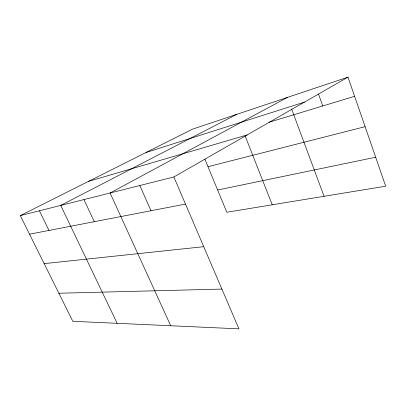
<?xml version="1.0" encoding="UTF-8"?>
<svg xmlns="http://www.w3.org/2000/svg" width="406" height="406" viewBox="0 0 406 406"><rect width="100%" height="100%" fill="white"/><g stroke="black" fill="none" stroke-linecap="round" stroke-linejoin="round"><path stroke-width="0.61" d="M173.869 176.96L238.931 328.85L72.806 321.298L20.3 215.596L173.869 176.96L347.993 77.15L385.7 186.197L226.817 212.242L204.903 159.208M287.321 97.445L110.102 193.002L170.703 325.749M236.647 114.396L60.727 205.426L117.141 323.313M20.3 215.596L192.495 129.169L347.993 77.15M145.972 152.519L304.439 102.114M269.036 122.257L354.621 96.308M88.472 181.38L247.183 134.934M207.999 166.699L365.121 126.672M217.631 190.013L375.682 157.229M29.531 234.186L185.486 204.081M44.158 263.631L203.736 246.681M58.865 293.239L221.894 289.077M39.402 210.79L48.989 230.43M83.941 199.585L94.288 221.686M139.821 185.527L151.002 210.739M245.163 136.03L272.243 204.797M291.609 108.991L324.069 196.301M318.548 94.228L322.765 105.966"/></g></svg>
